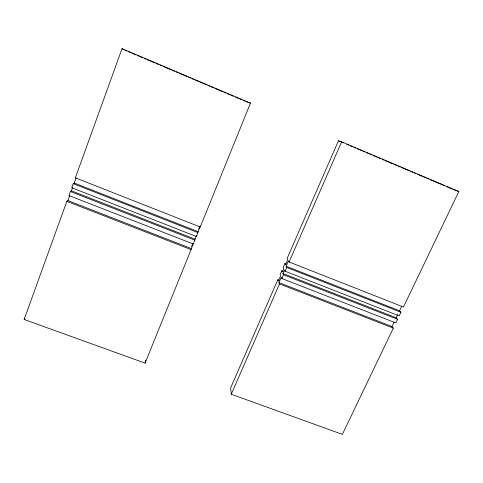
<?xml version="1.0" encoding="UTF-8"?>
<svg xmlns="http://www.w3.org/2000/svg" width="483" height="483" viewBox="0 0 483 483"><rect width="100%" height="100%" fill="white"/><g stroke="black" fill="none" stroke-linecap="round" stroke-linejoin="round"><path stroke-width="0.72" d="M200.246 227.004L250.46 103.127L122.024 48.638L75.342 177.816L200.246 227.004L200.282 226.062M76.085 177.871L74.219 183.033L73.229 183.673L71.762 187.724L196.394 236.513L199.998 226.756M196.394 236.513L196.454 235.511M72.535 187.688L71.399 190.833L70.385 191.528L68.93 195.561L193.345 244.036L196.213 236.115M69.715 195.476L67.868 200.59L66.835 201.357L24.15 319.474L145.075 363.131L191.087 249.602L193.152 243.667M145.075 363.131L145.739 360.203M191.588 246.523L192.699 243.782M198.646 229.105L199.485 227.028M277.822 279.76L230.681 387.813L231.248 394.243L342.369 434.362L393.325 328.126L392.009 326.526L278.963 282.603L281.311 277.242L281.861 278.528L395.819 322.928L397.557 319.311L396.205 317.766L282.941 273.505L284.481 269.985L285.055 271.223L399.187 315.9L400.932 312.266L399.562 310.768L286.123 266.23L288.49 260.814L289.094 261.985L403.45 307.019L458.85 191.528L341.656 141.815L338.444 140.807L287.186 258.29L287.771 259.425L285.429 264.799L284.855 263.627L283.243 267.322L283.799 268.524L282.277 272.014L281.734 270.794L280.128 274.471L280.659 275.721L278.335 281.04L277.822 279.76L279.222 280.303M231.248 394.243L279.5 283.926L278.963 282.603M281.861 278.528L283.503 274.767L282.941 273.505M285.055 271.223L286.709 267.443L286.123 266.23M289.094 261.985L341.656 141.815M392.009 326.526L394.176 322.01M396.205 317.766L397.829 314.379M399.562 310.768L401.747 306.204M24.15 319.474L25.062 318.357M250.46 103.127L246.602 101.853M453.03 189.408L458.85 191.528M67.868 200.59L191.19 248.504M66.835 201.357L191.087 249.602M279.5 283.926L393.325 328.126M281.734 270.794L283.135 271.343M71.399 190.833L194.987 239.133M70.385 191.528L194.915 240.166M283.503 274.767L397.557 319.311M284.855 263.627L286.256 264.177M74.219 183.033L198.024 231.641M73.229 183.673L197.97 232.619M286.709 267.443L400.932 312.266M124.759 50.172L126.836 51.053M128.224 51.639L130.301 52.52M131.684 53.112L135.838 54.869M137.22 55.46L139.297 56.336M140.68 56.928L142.757 57.809M144.145 58.395L146.222 59.276M147.605 59.862L155.218 63.092M156.607 63.678L158.684 64.559M160.066 65.145L162.143 66.026M163.526 66.618L171.145 69.848M172.528 70.433L174.605 71.315M175.987 71.901L178.064 72.782M179.453 73.368L187.066 76.598M188.448 77.183L190.525 78.065M191.908 78.657L193.985 79.538M195.374 80.124L206.446 84.821M207.835 85.406L209.912 86.288M211.294 86.874L213.371 87.755M214.754 88.347L222.373 91.571M223.756 92.162L225.833 93.044M227.215 93.63L229.292 94.511M230.681 95.097L233.446 96.274M235.523 97.149L241.754 99.794M243.136 100.379L245.213 101.261M338.444 140.807L343.304 142.865M346.776 144.339L348.859 145.226M350.247 145.812L352.33 146.693M353.719 147.285L355.802 148.166M357.191 148.758L361.362 150.527M362.751 151.113L364.834 152M366.223 152.586L368.306 153.473M369.694 154.059L371.777 154.946M373.166 155.532L377.332 157.301M378.72 157.887L380.803 158.774M382.192 159.36L384.275 160.247M385.663 160.833L393.307 164.075M394.696 164.661L396.778 165.548M398.167 166.134L400.25 167.021M401.639 167.607L409.276 170.849M410.665 171.441L412.748 172.322M414.136 172.914L415.525 173.5M417.614 174.381L425.251 177.623M426.64 178.215L428.723 179.096M430.111 179.688L441.22 184.397M442.609 184.989L443.998 185.575M446.087 186.462L452.336 189.113M122.024 48.638L123.557 49.568"/></g></svg>
